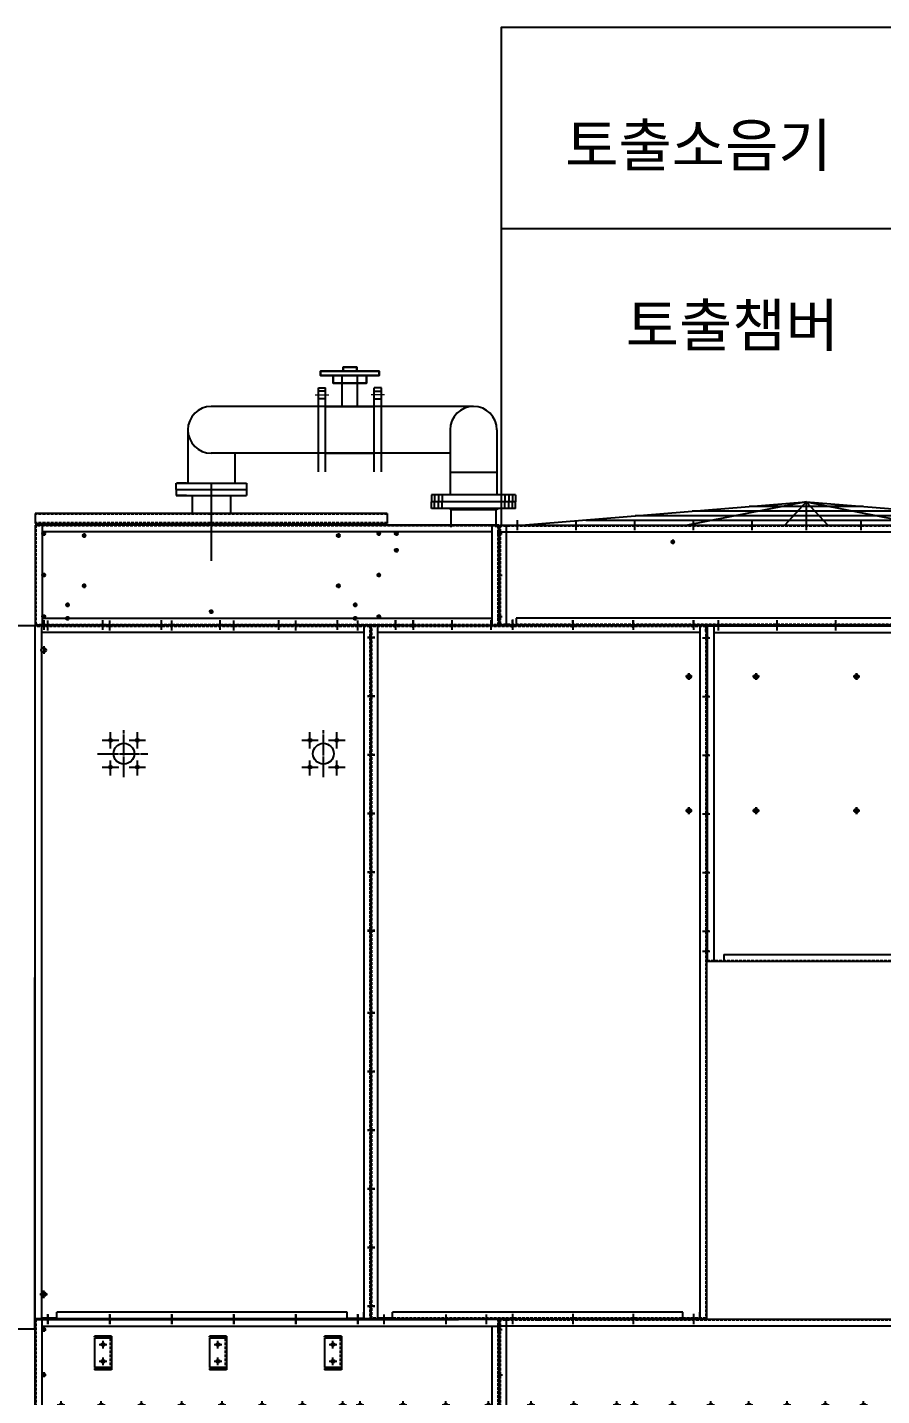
# Model space of a CAD drawing. Header units: millimetres. Extents: x 2760 to 22374, y 2628 to 16497.
# Drawn here: x 6053 to 8601, y 5418 to 9501 of the extents above; entities that cross this region are included whole.
import ezdxf
from ezdxf.enums import TextEntityAlignment as Align

# ---------------------------------------------------------------- set-up
doc = ezdxf.new("R2010")
doc.units = ezdxf.units.MM
for name, pattern in [('CENTER', [65, 60, -2, 1, -2]), ('CENTER2', [1.125, 0.75, -0.125, 0.125, -0.125]), ('HIDDEN', [3, 2, -1])]:
    doc.linetypes.add(name, pattern=pattern)
doc.layers.get('DEFPOINTS').update_dxf_attribs({"color": 140})
for name, color, linetype in [('1', 1, 'Continuous'), ('2.위생-급수', 5, 'Continuous'), ('CENTER', 1, 'CENTER'), ('냉각탑_text', 3, 'Continuous'), ('숨은선', 5, 'HIDDEN')]:
    doc.layers.add(name, color=color, linetype=linetype)
doc.styles.add('돋움', font='Dotum.ttf', dxfattribs={"width": 0.8})

# ---------------------------------------------------------------- blocks, each defined once
blk = doc.blocks.new('A$C62F70F52')
at = {"color": 7}
blk.add_circle((11.4, 11.4), 4.5, dxfattribs=at)
at = {"layer": 'CENTER'}
for p, q in [((0, 11.4), (22.7, 11.4)), ((11.4, 0), (11.4, 22.7))]:
    blk.add_line(p, q, dxfattribs=at)
blk = doc.blocks.new('15 3')
at = {"color": 7}
for p, q in [((383599.6, 68368.6), (383599.6, 68038.6)), ((385429.6, 68368.6), (383599.6, 68368.6)), ((385429.6, 68348.6), (383599.6, 68348.6)), ((383619.6, 68368.6), (383619.6, 68038.6)), ((385409.6, 68038.6), (385409.6, 68368.6)), ((385429.6, 68038.6), (385429.6, 68368.6)), ((383599.6, 68058.6), (385429.6, 68058.6)), ((383599.6, 68038.6), (385429.6, 68038.6))]:
    blk.add_line(p, q, dxfattribs=at)
at = {"layer": 'CENTER'}
for p, q in [((383638.1, 68385.5), (383638.1, 68356)), ((383818.1, 68385.5), (383818.1, 68356)), ((383998.1, 68385.5), (383998.1, 68356)), ((384178.1, 68385.5), (384178.1, 68356)), ((384851.1, 68385.5), (384851.1, 68356)), ((385031.1, 68385.5), (385031.1, 68356)), ((385211.1, 68385.5), (385211.1, 68356)), ((385391.1, 68385.5), (385391.1, 68356)), ((383592.1, 68338.6), (383607.1, 68338.6)), ((385422.1, 68338.6), (385437.1, 68338.6)), ((383593.3, 68203.6), (383608.3, 68203.6)), ((385423.3, 68203.6), (385438.3, 68203.6)), ((383593.3, 68068.6), (383608.3, 68068.6)), ((385423.3, 68068.6), (385438.3, 68068.6))]:
    blk.add_line(p, q, dxfattribs=at)
at = {"layer": '숨은선', "ltscale": 4}
for p, q in [((385429.6, 68366.6), (383599.6, 68366.6)), ((383601.6, 68368.6), (383601.6, 68038.6)), ((385427.6, 68038.6), (385427.6, 68368.6)), ((383599.6, 68040.6), (385429.6, 68040.6))]:
    blk.add_line(p, q, dxfattribs=at)
at = {"color": 7}
for p in [(383682.2, 68102.2), (383810.2, 68102.2), (383938.2, 68102.2), (383990.2, 68102.2), (384104.2, 68102.2), (384218.2, 68102.2), (384332.2, 68102.2), (384446.2, 68102.2), (384560.2, 68102.2), (384674.2, 68102.2), (384788.2, 68102.2), (384902.2, 68102.2), (385016.2, 68102.2), (385068.2, 68102.2), (385196.2, 68102.2), (385324.2, 68102.2), (383938.2, 68052.2), (383990.2, 68052.2), (385016.2, 68052.2), (385068.2, 68052.2)]:
    blk.add_blockref('A$C62F70F52', p, dxfattribs=at)
blk = doc.blocks.new('A$C53C96C0B')
at = {"color": 7}
blk.add_circle((5.7, 6.7), 4.5, dxfattribs=at)
at = {"layer": 'CENTER'}
for p, q in [((11.5, 6.7), (0, 6.7)), ((0, 6.7), (11.5, 6.7)), ((5.7, 13.4), (5.7, 0))]:
    blk.add_line(p, q, dxfattribs=at)
blk = doc.blocks.new('12344')
at = {"color": 7}
for p, q in [((451297.3, 76523.3), (449914.3, 76523.3)), ((449914.3, 76523.3), (449914.3, 76225.3)), ((449934.3, 76523.3), (449934.3, 76225.3)), ((450966.3, 76523.3), (450964.3, 76523.3)), ((450966.3, 76523.3), (451297.3, 76523.3)), ((451277.3, 76225.3), (451277.3, 76523.3)), ((451297.3, 76225.3), (451297.3, 76523.3)), ((451277.3, 76503.3), (449934.3, 76503.3)), ((451014.3, 76225.3), (449914.3, 76225.3)), ((449914.3, 76225.3), (451297.3, 76225.3)), ((449934.3, 76245.3), (451277.3, 76245.3))]:
    blk.add_line(p, q, dxfattribs=at)
for centre in [(449939.3, 76498.3), (450060.3, 76492.3), (450818.3, 76492.3), (450939.3, 76498.3), (450991.3, 76498.3), (450991.3, 76448.3), (449939.3, 76374.3), (450060.3, 76342.3), (450818.3, 76342.3), (450939.3, 76374.3), (450010.3, 76285.3), (450868.3, 76285.3), (449939.3, 76250.3), (450010.3, 76245.3), (450868.3, 76245.3), (450939.3, 76250.3)]:
    blk.add_circle(centre, 4.5, dxfattribs=at)
at = {"layer": 'CENTER'}
for p, q in [((449945, 76498.3), (449933.5, 76498.3)), ((449933.5, 76498.3), (449945, 76498.3)), ((449939.3, 76505), (449939.3, 76491.6)), ((450066, 76492.3), (450054.5, 76492.3)), ((450054.5, 76492.3), (450066, 76492.3)), ((450060.3, 76499), (450060.3, 76485.6)), ((450824, 76492.3), (450812.5, 76492.3)), ((450812.5, 76492.3), (450824, 76492.3)), ((450818.3, 76499), (450818.3, 76485.6)), ((450945, 76498.3), (450933.5, 76498.3)), ((450933.5, 76498.3), (450945, 76498.3)), ((450939.3, 76505), (450939.3, 76491.6)), ((450997, 76498.3), (450985.5, 76498.3)), ((450985.5, 76498.3), (450997, 76498.3)), ((450991.3, 76505), (450991.3, 76491.6)), ((451291.8, 76498.3), (451306.8, 76498.3)), ((450997, 76448.3), (450985.5, 76448.3)), ((450985.5, 76448.3), (450997, 76448.3)), ((450991.3, 76455), (450991.3, 76441.6)), ((449945, 76374.3), (449933.5, 76374.3)), ((449933.5, 76374.3), (449945, 76374.3)), ((449939.3, 76381), (449939.3, 76367.6)), ((450060.3, 76349), (450060.3, 76335.6)), ((450818.3, 76349), (450818.3, 76335.6)), ((450945, 76374.3), (450933.5, 76374.3)), ((450933.5, 76374.3), (450945, 76374.3)), ((450939.3, 76381), (450939.3, 76367.6)), ((451291.8, 76374.3), (451306.8, 76374.3)), ((450066, 76342.3), (450054.5, 76342.3)), ((450054.5, 76342.3), (450066, 76342.3)), ((450824, 76342.3), (450812.5, 76342.3)), ((450812.5, 76342.3), (450824, 76342.3)), ((450016, 76285.3), (450004.5, 76285.3)), ((450004.5, 76285.3), (450016, 76285.3)), ((450010.3, 76292), (450010.3, 76278.6)), ((450862.5, 76285.3), (450874, 76285.3)), ((450874, 76285.3), (450862.5, 76285.3)), ((450868.3, 76292), (450868.3, 76278.6)), ((449945, 76250.3), (449933.5, 76250.3)), ((449933.5, 76250.3), (449945, 76250.3)), ((449939.3, 76257), (449939.3, 76243.6)), ((449939.3, 76240.1), (449939.3, 76210.6)), ((449939.3, 76240.1), (449939.3, 76210.6)), ((450016, 76245.3), (450004.5, 76245.3)), ((450004.5, 76245.3), (450016, 76245.3)), ((450010.3, 76252), (450010.3, 76238.6)), ((450114.3, 76240.1), (450114.3, 76210.6)), ((450114.3, 76240.1), (450114.3, 76210.6)), ((450289.3, 76240.1), (450289.3, 76210.6)), ((450289.3, 76240.1), (450289.3, 76210.6)), ((450464.3, 76240.1), (450464.3, 76210.6)), ((450464.3, 76240.1), (450464.3, 76210.6)), ((450639.3, 76240.1), (450639.3, 76210.6)), ((450639.3, 76240.1), (450639.3, 76210.6)), ((450814.3, 76240.1), (450814.3, 76210.6)), ((450814.3, 76240.1), (450814.3, 76210.6)), ((450862.5, 76245.3), (450874, 76245.3)), ((450874, 76245.3), (450862.5, 76245.3)), ((450868.3, 76252), (450868.3, 76238.6)), ((450945, 76250.3), (450933.5, 76250.3)), ((450933.5, 76250.3), (450945, 76250.3)), ((450939.3, 76257), (450939.3, 76243.6)), ((450989.3, 76240.1), (450989.3, 76210.6)), ((450989.3, 76240.1), (450989.3, 76210.6)), ((451041.3, 76240.1), (451041.3, 76210.6)), ((451157.3, 76240.1), (451157.3, 76210.6)), ((451273.3, 76240.1), (451273.3, 76210.6)), ((451291.8, 76250.3), (451306.8, 76250.3))]:
    blk.add_line(p, q, dxfattribs=at)
at = {"layer": '숨은선', "ltscale": 4}
for p, q in [((451297.3, 76521.3), (449914.3, 76521.3)), ((449916.3, 76523.3), (449916.3, 76225.3)), ((451295.3, 76225.3), (451295.3, 76523.3)), ((449914.3, 76227.3), (451297.3, 76227.3))]:
    blk.add_line(p, q, dxfattribs=at)
at = {"color": 7}
blk.add_blockref('A$C53C96C0B', (450433.5, 76258.6), dxfattribs=at)
blk = doc.blocks.new('A$C4D6D55D3')
at = {"color": 7}
blk.add_circle((5.7, 6.7), 4.5, dxfattribs=at)
at = {"layer": 'CENTER'}
for p, q in [((0, 6.7), (11.5, 6.7)), ((11.5, 6.7), (0, 6.7)), ((5.7, 13.4), (5.7, 0))]:
    blk.add_line(p, q, dxfattribs=at)
blk = doc.blocks.new('1445')
at = {"color": 7}
for p, q in [((451605.5, 76149.3), (451605.5, 76447.3)), ((451605.5, 76447.3), (453435.5, 76447.3)), ((451605.5, 76447.3), (451605.5, 76149.3)), ((451605.5, 76427.3), (453435.5, 76427.3)), ((451625.5, 76447.3), (451625.5, 76149.3)), ((453415.5, 76447.3), (453415.5, 76149.3)), ((453435.5, 76149.3), (453435.5, 76447.3)), ((453435.5, 76447.3), (453435.5, 76149.3)), ((451605.5, 76149.3), (453435.5, 76149.3)), ((451655.5, 76169.3), (451655.5, 76149.3)), ((453435.5, 76169.3), (451655.5, 76169.3))]:
    blk.add_line(p, q, dxfattribs=at)
at = {"layer": 'CENTER'}
for p, q in [((451658, 76462), (451658, 76432.5)), ((451833, 76462), (451833, 76432.5)), ((452008, 76462), (452008, 76432.5)), ((452183, 76462), (452183, 76432.5)), ((452358, 76462), (452358, 76432.5)), ((452520.5, 76462), (452520.5, 76432.5)), ((452683, 76462), (452683, 76432.5)), ((452683, 76462), (452683, 76432.5)), ((452858, 76462), (452858, 76432.5)), ((453033, 76462), (453033, 76432.5)), ((453208, 76462), (453208, 76432.5)), ((453383, 76462), (453383, 76432.5)), ((451598, 76422.3), (451613, 76422.3)), ((453443, 76422.3), (453428, 76422.3)), ((451598, 76298.3), (451613, 76298.3)), ((453443, 76298.3), (453428, 76298.3)), ((451598, 76174.3), (451613, 76174.3)), ((451644, 76166), (451644, 76136.5)), ((451644, 76166), (451644, 76136.5)), ((451644, 76164), (451644, 76134.5)), ((451644, 76164), (451644, 76134.5)), ((451644, 76164), (451644, 76134.5)), ((451644, 76164), (451644, 76134.5)), ((451644, 76164), (451644, 76134.5)), ((451644, 76164), (451644, 76134.5)), ((451824, 76164), (451824, 76134.5)), ((452004, 76164), (452004, 76134.5)), ((452184, 76164), (452184, 76134.5)), ((452258, 76164), (452258, 76134.5)), ((452433, 76164), (452433, 76134.5)), ((452608, 76164), (452608, 76134.5)), ((452783, 76164), (452783, 76134.5)), ((452857, 76164), (452857, 76134.5)), ((453037, 76164), (453037, 76134.5)), ((453217, 76164), (453217, 76134.5)), ((453397, 76164), (453397, 76134.5)), ((453443, 76174.3), (453428, 76174.3))]:
    blk.add_line(p, q, dxfattribs=at)
at = {"layer": '숨은선', "ltscale": 4}
for p, q in [((451605.5, 76445.3), (453435.5, 76445.3)), ((451607.5, 76447.3), (451607.5, 76149.3)), ((453433.5, 76447.3), (453433.5, 76149.3)), ((451605.5, 76151.3), (453435.5, 76151.3))]:
    blk.add_line(p, q, dxfattribs=at)
at = {"color": 7}
for p in [(452116.8, 76390.6), (452912.8, 76390.6)]:
    blk.add_blockref('A$C4D6D55D3', p, dxfattribs=at)
blk = doc.blocks.new('A$C6B200768')
for p, q in [((0, 96.8), (0, 100)), ((50, 100), (0, 100)), ((46.8, 96.8), (0, 96.8)), ((0, 93.6), (0, 6.4)), ((50, 93.6), (0, 93.6)), ((46.8, 93.6), (46.8, 96.8)), ((50, 100), (50, 0)), ((50, 6.4), (0, 6.4)), ((0, 3.2), (0, 0)), ((46.8, 3.2), (0, 3.2)), ((46.8, 6.4), (46.8, 3.2)), ((50, 0), (0, 0))]:
    blk.add_line(p, q)
for centre in [(25, 75), (25, 25)]:
    blk.add_circle(centre, 3)
at = {"layer": 'CENTER'}
for p, q in [((19.3, 75), (30.7, 75)), ((25, 69.3), (25, 80.7)), ((25, 80.7), (25, 69.3)), ((19.3, 25), (30.7, 25)), ((25, 30.7), (25, 19.3)), ((25, 19.3), (25, 30.7))]:
    blk.add_line(p, q, dxfattribs=at)
at = {"layer": '숨은선', "ltscale": 4}
blk.add_line((46.8, 93.6), (46.8, 6.4), dxfattribs=at)
blk = doc.blocks.new('A$C689E714F')
at = {"layer": 'CENTER'}
blk.add_line((0, 29.5), (0, 0), dxfattribs=at)
blk = doc.blocks.new('A$C0D98618E')
for p, q in [((0, 0), (0, 330)), ((0, 0), (0, 330)), ((0, 330), (0, 0)), ((0, 0), (0, 330)), ((0, 0), (0, 330)), ((0, 330), (0, 0)), ((0, 330), (1262, 330)), ((20, 330), (20, 0)), ((20, 330), (20, 0)), ((20, 310), (1383, 310)), ((1363, 0), (1363, 310)), ((1333, 0), (0, 0)), ((1333, 0), (0, 0)), ((0, 0), (1333, 0)), ((1333, 20), (50, 20)), ((52, 0), (102, 0)), ((52, 0), (102, 0)), ((52, 0), (102, 0)), ((179, 20), (204.5, 20)), ((229.5, 20), (254.5, 20)), ((279.5, 20), (304.5, 20)), ((942, 0), (892, 0)), ((944, 0), (994, 0))]:
    blk.add_line(p, q)
at = {"color": 7}
for p, q in [((1383, 330), (0, 330)), ((0, 330), (0, 0)), ((1383, 330), (1383, 0)), ((1383, 0), (1383, 330)), ((0, 0), (50, 0)), ((50, 0), (50, 20)), ((1333, 0), (1333, 20)), ((1383, 0), (1333, 0))]:
    blk.add_line(p, q, dxfattribs=at)
for centre, radius in [((25, 300), 4.5), ((25, 165), 4.5), ((25, 30), 4.5), ((167, 30), 9), ((217, 30), 9), ((267, 30), 9), ((317, 30), 9)]:
    blk.add_circle(centre, radius)
at = {"layer": 'CENTER'}
for p, q in [((17.5, 300), (32.5, 300)), ((17.5, 300), (32.5, 300)), ((25, 307.5), (25, 292.5)), ((25, 307.5), (25, 292.5)), ((17.5, 165), (32.5, 165)), ((17.5, 165), (32.5, 165)), ((25, 172.5), (25, 157.5)), ((25, 172.5), (25, 157.5)), ((17.5, 30), (32.5, 30)), ((17.5, 30), (32.5, 30)), ((25, 37.5), (25, 22.5)), ((25, 37.5), (25, 22.5)), ((177, 30), (157, 30)), ((167, 40), (167, 20)), ((227, 30), (207, 30)), ((217, 40), (217, 20)), ((277, 30), (257, 30)), ((267, 40), (267, 20)), ((327, 30), (307, 30)), ((317, 40), (317, 20))]:
    blk.add_line(p, q, dxfattribs=at)
at = {"layer": '숨은선', "ltscale": 4}
for p, q in [((2, 330), (2, 2)), ((2, 330), (2, 2)), ((1381, 0), (1381, 330)), ((1248, 2), (0, 2)), ((1248, 2), (0, 2))]:
    blk.add_line(p, q, dxfattribs=at)
at = {"color": 7}
for name, p in [('A$C689E714F', (37.5, 315.4)), ('A$C689E714F', (222.5, 315.4)), ('A$C689E714F', (407.5, 315.4)), ('A$C689E714F', (592.5, 315.4)), ('A$C689E714F', (777.5, 315.4)), ('A$C689E714F', (962.5, 315.4)), ('A$C689E714F', (1039.5, 315.4)), ('A$C689E714F', (1224.5, 315.4)), ('A$C689E714F', (1345.5, 315.4)), ('A$C62F70F52', (190.6, 243.6)), ('A$C62F70F52', (533.6, 243.6)), ('A$C62F70F52', (876.6, 243.6)), ('A$C62F70F52', (190.6, 193.6)), ('A$C62F70F52', (533.6, 193.6)), ('A$C62F70F52', (876.6, 193.6)), ('A$C62F70F52', (65.6, 63.6)), ('A$C62F70F52', (185.6, 63.6)), ('A$C62F70F52', (305.6, 63.6)), ('A$C62F70F52', (425.6, 63.6)), ('A$C62F70F52', (545.6, 63.6)), ('A$C62F70F52', (665.6, 63.6)), ('A$C62F70F52', (785.6, 63.6)), ('A$C62F70F52', (905.6, 63.6)), ('A$C62F70F52', (957.6, 63.6)), ('A$C62F70F52', (1085.6, 63.6)), ('A$C62F70F52', (1213.6, 63.6)), ('A$C62F70F52', (1340.6, 63.6)), ('A$C62F70F52', (65.6, 13.6)), ('A$C62F70F52', (905.6, 13.6)), ('A$C62F70F52', (957.6, 13.6))]:
    blk.add_blockref(name, p, dxfattribs=at)
blk = doc.blocks.new('A$C0A49067A')
for p, q in [((5, 1001), (5, 0)), ((5, 1001), (597, 1001)), ((25, 1001), (25, 0)), ((25, 981), (577, 981)), ((577, 1001), (577, 0)), ((597, 1001), (597, 0)), ((55, 20), (55, 0)), ((55, 20), (577, 20)), ((5, 0), (597, 0))]:
    blk.add_line(p, q)
for centre in [(151, 849), (151, 849), (151, 849), (151, 849), (451, 849), (451, 849), (451, 849), (451, 849), (151, 449), (151, 449), (151, 449), (151, 449), (451, 449), (451, 449), (451, 449), (451, 449)]:
    blk.add_circle(centre, 6)
at = {"layer": 'CENTER'}
for p, q in [((38.5, 1015.8), (38.5, 986.2)), ((213.5, 1015.8), (213.5, 986.2)), ((388.5, 1015.8), (388.5, 986.2)), ((563.5, 1015.8), (563.5, 986.2)), ((10, 964.5), (0, 964.5)), ((592, 964.5), (602, 964.5)), ((151, 839), (151, 859)), ((151, 859), (151, 839)), ((151, 859), (151, 839)), ((151, 859), (151, 839)), ((451, 839), (451, 859)), ((451, 859), (451, 839)), ((451, 859), (451, 839)), ((451, 859), (451, 839)), ((161, 849), (141, 849)), ((161, 849), (141, 849)), ((161, 849), (141, 849)), ((161, 849), (141, 849)), ((461, 849), (441, 849)), ((461, 849), (441, 849)), ((461, 849), (441, 849)), ((461, 849), (441, 849)), ((10, 789.5), (0, 789.5)), ((592, 789.5), (602, 789.5)), ((10, 614.5), (0, 614.5)), ((592, 614.5), (602, 614.5)), ((151, 439), (151, 459)), ((151, 459), (151, 439)), ((151, 459), (151, 439)), ((151, 459), (151, 439)), ((451, 439), (451, 459)), ((451, 459), (451, 439)), ((451, 459), (451, 439)), ((451, 459), (451, 439)), ((10, 439.5), (0, 439.5)), ((161, 449), (141, 449)), ((161, 449), (141, 449)), ((161, 449), (141, 449)), ((161, 449), (141, 449)), ((461, 449), (441, 449)), ((461, 449), (441, 449)), ((461, 449), (441, 449)), ((461, 449), (441, 449)), ((592, 439.5), (602, 439.5)), ((10, 264.5), (0, 264.5)), ((592, 264.5), (602, 264.5)), ((10, 89.5), (0, 89.5)), ((592, 89.5), (602, 89.5)), ((10, 29.5), (0, 29.5)), ((592, 29.5), (602, 29.5))]:
    blk.add_line(p, q, dxfattribs=at)
at = {"layer": '숨은선', "ltscale": 4}
for p, q in [((595, 1001), (595, 0)), ((5, 2), (597, 2))]:
    blk.add_line(p, q, dxfattribs=at)
blk = doc.blocks.new('A$C036B6841')
at = {"color": 3}
for p, q in [((0, 0), (650, 53.1)), ((650, 53.1), (379, 0)), ((910, 31.8), (390, 31.8)), ((780, 42.4), (520, 42.4)), ((650, 53.1), (601.1, 0)), ((650, 53.1), (1300, 0)), ((650, 53.1), (698.9, 0)), ((650, 53.1), (921, 0)), ((1153, 10.6), (147, 10.6)), ((1040, 21.2), (260, 21.2))]:
    blk.add_line(p, q, dxfattribs=at)
at = {"layer": 'DEFPOINTS'}
blk.add_line((650, 53.1), (650, 0), dxfattribs=at)

msp = doc.modelspace()

# ---------------------------------------------------------------- linework, layer by layer
at = {"color": 2}
for p, q in [((6991.946, 8369.812), (6991.946, 8462.004)), ((7037.419, 8462.004), (6991.946, 8462.004)), ((6991.946, 8369.812), (6991.946, 8462.004)), ((7037.419, 8462.004), (6991.946, 8462.004)), ((6991.946, 8462.004), (7037.419, 8462.004)), ((6991.946, 8369.812), (6991.946, 8462.004)), ((6991.946, 8462.004), (7037.419, 8462.004)), ((6991.946, 8369.812), (6991.946, 8462.004)), ((7037.419, 8369.812), (7037.419, 8462.004)), ((7037.419, 8369.812), (7037.419, 8462.004)), ((7037.419, 8369.812), (7037.419, 8462.004)), ((7037.419, 8369.812), (7037.419, 8462.004))]:
    msp.add_line(p, q, dxfattribs=at)
at = {"color": 2, "ltscale": 30}
for p, q in [((6920.635, 8424.912), (6942.063, 8424.912)), ((6920.635, 8424.912), (6942.063, 8424.912)), ((6920.635, 8174.912), (6920.635, 8424.912)), ((6920.635, 8174.912), (6920.635, 8424.912)), ((6920.635, 8424.912), (6942.063, 8424.912)), ((6920.635, 8174.912), (6920.635, 8424.912)), ((6920.635, 8174.912), (6920.635, 8424.912)), ((6920.635, 8424.912), (6942.063, 8424.912)), ((6942.063, 8415.388), (6920.635, 8415.388)), ((6942.063, 8415.388), (6920.635, 8415.388)), ((6942.063, 8415.388), (6920.635, 8415.388)), ((6942.063, 8415.388), (6920.635, 8415.388)), ((6942.063, 8174.912), (6942.063, 8424.912)), ((6942.063, 8174.912), (6942.063, 8424.912)), ((7108.73, 8424.912), (7087.301, 8424.912)), ((7108.73, 8424.912), (7087.301, 8424.912)), ((7087.301, 8174.912), (7087.301, 8424.912)), ((7108.73, 8424.912), (7087.301, 8424.912)), ((7087.301, 8174.912), (7087.301, 8424.912)), ((7108.73, 8424.912), (7087.301, 8424.912)), ((7087.301, 8415.388), (7108.73, 8415.388)), ((7087.301, 8415.388), (7108.73, 8415.388)), ((7087.301, 8415.388), (7108.73, 8415.388)), ((7087.301, 8415.388), (7108.73, 8415.388)), ((7108.73, 8174.912), (7108.73, 8424.912)), ((7108.73, 8174.912), (7108.73, 8424.912)), ((7108.73, 8174.912), (7108.73, 8424.912)), ((7108.73, 8174.912), (7108.73, 8424.912)), ((6942.063, 8392.769), (6920.635, 8392.769)), ((6942.063, 8392.769), (6920.635, 8392.769)), ((6942.063, 8392.769), (6920.635, 8392.769)), ((6942.063, 8392.769), (6920.635, 8392.769)), ((7087.301, 8392.769), (7108.73, 8392.769)), ((7087.301, 8392.769), (7108.73, 8392.769)), ((7087.301, 8392.769), (7108.73, 8392.769)), ((7087.301, 8392.769), (7108.73, 8392.769))]:
    msp.add_line(p, q, dxfattribs=at)
at = {"color": 7}
for p, q in [((7071.502, 8369.812), (6601.145, 8369.812)), ((7383.521, 8369.812), (6818.821, 8369.812)), ((7087.301, 8369.812), (6942.063, 8369.812)), ((6942.063, 8369.812), (7087.301, 8369.812)), ((6531.245, 8299.912), (6531.245, 8140.454)), ((7313.621, 8299.912), (7313.621, 8105.689)), ((7453.421, 8299.912), (7453.421, 8105.689)), ((7071.502, 8230.012), (6601.145, 8230.012)), ((6671.045, 8230.012), (6671.045, 8140.454)), ((7313.621, 8230.012), (6818.821, 8230.012)), ((7087.301, 8230.012), (6942.063, 8230.012)), ((6942.063, 8230.012), (7087.301, 8230.012)), ((7453.421, 8172.912), (7313.621, 8172.912)), ((6496.145, 8140.454), (6706.145, 8140.454)), ((6496.145, 8122.454), (6496.145, 8140.454)), ((6527.502, 8140.454), (6499.789, 8140.454)), ((6496.145, 8122.454), (6706.145, 8122.454)), ((6496.145, 8122.454), (6496.145, 8104.454)), ((6496.145, 8122.454), (6706.145, 8122.454)), ((6496.145, 8104.454), (6706.145, 8104.454)), ((6527.502, 8104.454), (6499.789, 8104.454)), ((6543.995, 8104.454), (6543.995, 8050.454)), ((6658.295, 8104.454), (6658.295, 8050.454)), ((6706.145, 8122.454), (6706.145, 8104.454)), ((6076.145, 8020.454), (7126.145, 8020.454))]:
    msp.add_line(p, q, dxfattribs=at)
at = {"color": 5, "linetype": 'CENTER2', "lineweight": 9, "ltscale": 2}
for p, q in [((6911.111, 8404.079), (6951.587, 8404.079)), ((6911.111, 8404.079), (6951.587, 8404.079)), ((6911.111, 8404.079), (6951.587, 8404.079)), ((6911.111, 8404.079), (6951.587, 8404.079)), ((7118.254, 8404.079), (7077.778, 8404.079)), ((7118.254, 8404.079), (7077.778, 8404.079)), ((7118.254, 8404.079), (7077.778, 8404.079)), ((7118.254, 8404.079), (7077.778, 8404.079))]:
    msp.add_line(p, q, dxfattribs=at)
for p, q in [((6706.145, 8140.454), (6706.145, 8122.454)), ((7126.145, 8050.454), (6076.145, 8050.454)), ((6076.145, 8050.454), (6076.145, 8020.454)), ((7126.145, 8050.454), (7126.145, 8020.454)), ((6076.145, 5647.689), (6076.145, 7715.689)), ((7076.145, 7715.689), (6076.145, 7715.689)), ((6096.145, 5647.689), (6096.145, 7715.689)), ((7056.145, 7695.689), (6096.145, 7695.689)), ((7056.145, 7715.689), (7056.145, 5647.689)), ((7076.145, 7715.689), (7076.145, 5647.689)), ((7078.145, 5647.689), (7078.145, 7715.689)), ((8078.145, 7715.689), (7078.145, 7715.689)), ((7078.145, 5647.689), (7078.145, 7715.689)), ((8078.145, 7715.689), (7078.145, 7715.689)), ((7098.145, 5647.689), (7098.145, 7715.689)), ((7098.145, 5647.689), (7098.145, 7715.689)), ((8058.145, 7695.689), (7098.145, 7695.689)), ((8058.145, 7695.689), (7098.145, 7695.689)), ((8058.145, 7715.689), (8058.145, 5647.689)), ((8058.145, 7715.689), (8058.145, 5647.689)), ((8078.145, 7715.689), (8078.145, 5647.689)), ((8078.145, 7715.689), (8078.145, 5647.689)), ((8078.145, 7695.96), (8078.145, 7715.689)), ((7076.145, 5647.689), (6076.145, 5647.689)), ((6096.145, 5649.689), (6096.145, 5667.689)), ((6140.178, 5649.689), (6096.145, 5649.689)), ((7006.145, 5667.689), (6140.178, 5667.689)), ((6140.178, 5649.689), (6140.178, 5667.689)), ((7006.145, 5649.689), (7006.145, 5667.689)), ((7006.145, 5649.689), (7056.145, 5649.689)), ((7056.145, 5649.689), (7056.145, 5667.689)), ((8078.145, 5647.689), (7078.145, 5647.689)), ((8078.145, 5647.689), (7078.145, 5647.689)), ((7098.145, 5649.689), (7098.145, 5666.189)), ((7098.145, 5649.689), (7098.145, 5666.189)), ((7142.178, 5649.689), (7098.145, 5649.689)), ((7142.178, 5649.689), (7098.145, 5649.689)), ((8008.145, 5667.689), (7142.178, 5667.689)), ((7142.178, 5649.689), (7142.178, 5667.689)), ((8008.145, 5667.689), (7142.178, 5667.689)), ((7142.178, 5649.689), (7142.178, 5667.689)), ((7586.359, 5643.089), (7568.359, 5643.089)), ((8008.145, 5649.689), (8008.145, 5667.689)), ((8008.145, 5649.689), (8008.145, 5667.689)), ((8008.145, 5649.689), (8058.145, 5649.689)), ((8008.145, 5649.689), (8058.145, 5649.689)), ((8058.145, 5649.689), (8058.145, 5667.689)), ((8058.145, 5649.689), (8058.145, 5667.689))]:
    msp.add_line(p, q)
at = {"ltscale": 0.5}
for p, q in [((7258.521, 8105.689), (7258.521, 8085.689)), ((7508.521, 8105.689), (7258.521, 8105.689)), ((7258.521, 8105.689), (7258.521, 8085.689)), ((7258.521, 8065.689), (7258.521, 8085.689)), ((7508.521, 8085.689), (7258.521, 8085.689)), ((7258.521, 8065.689), (7258.521, 8085.689)), ((7508.521, 8085.689), (7258.521, 8085.689)), ((7267.021, 8105.689), (7267.021, 8085.689)), ((7267.021, 8105.689), (7267.021, 8085.689)), ((7267.021, 8065.689), (7267.021, 8085.689)), ((7267.021, 8065.689), (7267.021, 8085.689)), ((7290.021, 8105.689), (7290.021, 8085.689)), ((7290.021, 8105.689), (7290.021, 8085.689)), ((7290.021, 8065.689), (7290.021, 8085.689)), ((7290.021, 8065.689), (7290.021, 8085.689)), ((7477.021, 8105.689), (7477.021, 8085.689)), ((7477.021, 8105.689), (7477.021, 8085.689)), ((7477.021, 8065.689), (7477.021, 8085.689)), ((7477.021, 8065.689), (7477.021, 8085.689)), ((7500.021, 8105.689), (7500.021, 8085.689)), ((7500.021, 8065.689), (7500.021, 8085.689)), ((7508.521, 8105.689), (7508.521, 8085.689)), ((7508.521, 8065.689), (7508.521, 8085.689)), ((7508.521, 8065.689), (7258.521, 8065.689)), ((7316.431, 8062.689), (7310.28, 8065.689)), ((7316.431, 8062.689), (7310.28, 8065.689)), ((7316.431, 8062.689), (7310.28, 8065.689)), ((7316.431, 8062.689), (7310.28, 8065.689)), ((7316.431, 8062.689), (7450.611, 8062.689)), ((7316.431, 8062.689), (7450.611, 8062.689)), ((7316.431, 8009.975), (7316.431, 8062.689)), ((7450.611, 8062.689), (7316.431, 8062.689)), ((7450.611, 8062.689), (7316.431, 8062.689)), ((7450.611, 8062.689), (7456.762, 8065.689)), ((7450.611, 8062.689), (7456.762, 8065.689)), ((7450.611, 8062.689), (7456.762, 8065.689)), ((7450.611, 8062.689), (7456.762, 8065.689)), ((7450.611, 8009.975), (7450.611, 8062.689))]:
    msp.add_line(p, q, dxfattribs=at)
at = {"color": 1, "linetype": 'CENTER', "ltscale": 100}
for p, q in [((7278.521, 8105.689), (7278.521, 8085.689)), ((7278.521, 8105.689), (7278.521, 8085.689)), ((7278.521, 8065.689), (7278.521, 8085.689)), ((7278.521, 8065.689), (7278.521, 8085.689)), ((7488.521, 8105.689), (7488.521, 8085.689)), ((7488.521, 8105.689), (7488.521, 8085.689)), ((7488.521, 8065.689), (7488.521, 8085.689)), ((7488.521, 8065.689), (7488.521, 8085.689))]:
    msp.add_line(p, q, dxfattribs=at)
at = {"color": 2}
for points in [[(6927.339, 8462.004), (7102.026, 8462.004), (7102.026, 8475.078), (6927.339, 8475.078)], [(7102.026, 8462.004), (6927.339, 8462.004), (6927.339, 8475.078), (7102.026, 8475.078)], [(6965.247, 8462.004), (7064.117, 8462.004), (7064.117, 8439.052), (6965.247, 8439.052)], [(7064.117, 8462.004), (6965.247, 8462.004), (6965.247, 8439.052), (7064.117, 8439.052)], [(7035.136, 8475.078), (6994.229, 8475.078), (6994.229, 8486.862), (7035.136, 8486.862)], [(6994.229, 8475.078), (7035.136, 8475.078), (7035.136, 8486.862), (6994.229, 8486.862)]]:
    msp.add_lwpolyline(points, close=True, dxfattribs=at)
at = {"color": 7}
for centre, radius in [((6101.145, 7642.689), 7), ((6340.591, 7333.735), 31), ((6935.591, 7333.735), 31), ((6101.145, 5720.689), 7)]:
    msp.add_circle(centre, radius, dxfattribs=at)
for centre, radius in [((8026.145, 7563.689), 6), ((8026.145, 7563.689), 6), ((8026.145, 7563.689), 6), ((8026.145, 7563.689), 6), ((8026.145, 7563.689), 6), ((8026.145, 7563.689), 6), ((8026.145, 7563.689), 6), ((8026.145, 7563.689), 6), ((6300.591, 7373.735), 4.5), ((6380.591, 7373.735), 4.5), ((6895.591, 7373.735), 4.5), ((6975.591, 7373.735), 4.5), ((6300.591, 7293.735), 4.5), ((6380.591, 7293.735), 4.5), ((6895.591, 7293.735), 4.5), ((6975.591, 7293.735), 4.5), ((8026.145, 7163.689), 6), ((8026.145, 7163.689), 6), ((8026.145, 7163.689), 6), ((8026.145, 7163.689), 6), ((8026.145, 7163.689), 6), ((8026.145, 7163.689), 6), ((8026.145, 7163.689), 6), ((8026.145, 7163.689), 6)]:
    msp.add_circle(centre, radius)
for centre, start, end in [((6601.145, 8299.912), 90, 270), ((7383.521, 8299.912), 0, 180)]:
    msp.add_arc(centre, 69.9, start, end, dxfattribs=at)
at = {"layer": '1'}
for p, q in [((6601.145, 8137.064), (6601.145, 7909.492)), ((7592.579, 5625.589), (7562.138, 5625.589))]:
    msp.add_line(p, q, dxfattribs=at)
at = {"layer": '2.위생-급수', "color": 4}
for points in [[(7466.145, 8900.929), (9286.145, 8900.929), (9286.145, 9500.929), (7466.145, 9500.929)], [(6076.145, 7715.689), (5776.145, 7715.689), (5774.872, 5617.716), (6074.872, 5617.716)]]:
    msp.add_lwpolyline(points, close=True, dxfattribs=at)
msp.add_lwpolyline([(7466.145, 8915.689), (7466.145, 8015.689), (9286.145, 8015.689), (9286.145, 8915.689)], dxfattribs=at)
at = {"layer": 'CENTER'}
for p, q in [((6113.645, 7701.705), (6113.645, 7731.225)), ((6298.645, 7701.705), (6298.645, 7731.225)), ((6483.645, 7701.705), (6483.645, 7731.225)), ((6668.645, 7701.705), (6668.645, 7731.225)), ((6853.645, 7701.705), (6853.645, 7731.225)), ((7038.645, 7701.705), (7038.645, 7731.225)), ((7151.145, 7709.71), (7151.145, 7732.21)), ((7203.145, 7709.71), (7203.145, 7732.21)), ((7499.645, 7709.71), (7499.645, 7732.21)), ((7679.645, 7709.71), (7679.645, 7732.21)), ((7859.645, 7709.71), (7859.645, 7732.21)), ((8039.645, 7709.71), (8039.645, 7732.21)), ((7089.386, 7680.689), (7067.452, 7680.689)), ((7089.386, 7679.189), (7067.452, 7679.189)), ((8066.904, 7679.189), (8088.839, 7679.189)), ((6101.145, 7654.064), (6101.145, 7631.314)), ((8036.145, 7563.689), (8016.145, 7563.689)), ((8036.145, 7563.689), (8016.145, 7563.689)), ((8036.145, 7563.689), (8016.145, 7563.689)), ((8036.145, 7563.689), (8016.145, 7563.689)), ((8036.145, 7563.689), (8016.145, 7563.689)), ((8036.145, 7563.689), (8016.145, 7563.689)), ((8036.145, 7563.689), (8016.145, 7563.689)), ((8036.145, 7563.689), (8016.145, 7563.689)), ((8026.145, 7553.689), (8026.145, 7573.689)), ((8026.145, 7573.689), (8026.145, 7553.689)), ((8026.145, 7573.689), (8026.145, 7553.689)), ((8026.145, 7573.689), (8026.145, 7553.689)), ((8026.145, 7553.689), (8026.145, 7573.689)), ((8026.145, 7573.689), (8026.145, 7553.689)), ((8026.145, 7573.689), (8026.145, 7553.689)), ((8026.145, 7573.689), (8026.145, 7553.689)), ((7089.386, 7505.689), (7067.452, 7505.689)), ((7089.386, 7504.189), (7067.452, 7504.189)), ((8066.904, 7504.189), (8088.839, 7504.189)), ((6300.591, 7349.235), (6300.591, 7398.235)), ((6340.591, 7263.735), (6340.591, 7403.735)), ((6380.591, 7349.235), (6380.591, 7398.235)), ((6895.591, 7349.235), (6895.591, 7398.235)), ((6935.591, 7263.735), (6935.591, 7403.735)), ((6975.591, 7349.235), (6975.591, 7398.235)), ((6276.091, 7373.735), (6325.091, 7373.735)), ((6356.091, 7373.735), (6405.091, 7373.735)), ((6871.091, 7373.735), (6920.091, 7373.735)), ((6951.091, 7373.735), (7000.091, 7373.735)), ((6262.177, 7333.735), (6412.177, 7333.735)), ((6300.591, 7268.735), (6300.591, 7313.235)), ((6380.591, 7268.735), (6380.591, 7313.235)), ((6895.591, 7268.735), (6895.591, 7313.235)), ((6975.591, 7268.735), (6975.591, 7313.235)), ((7089.386, 7330.689), (7067.452, 7330.689)), ((7089.386, 7329.189), (7067.452, 7329.189)), ((8066.904, 7329.189), (8088.839, 7329.189)), ((6276.091, 7293.735), (6325.091, 7293.735)), ((6356.091, 7293.735), (6405.091, 7293.735)), ((6871.091, 7293.735), (6920.091, 7293.735)), ((6951.091, 7293.735), (7000.091, 7293.735)), ((7089.386, 7155.689), (7067.452, 7155.689)), ((7089.386, 7154.189), (7067.452, 7154.189)), ((8036.145, 7163.689), (8016.145, 7163.689)), ((8036.145, 7163.689), (8016.145, 7163.689)), ((8036.145, 7163.689), (8016.145, 7163.689)), ((8036.145, 7163.689), (8016.145, 7163.689)), ((8036.145, 7163.689), (8016.145, 7163.689)), ((8036.145, 7163.689), (8016.145, 7163.689)), ((8036.145, 7163.689), (8016.145, 7163.689)), ((8036.145, 7163.689), (8016.145, 7163.689)), ((8026.145, 7153.689), (8026.145, 7173.689)), ((8026.145, 7173.689), (8026.145, 7153.689)), ((8026.145, 7173.689), (8026.145, 7153.689)), ((8026.145, 7173.689), (8026.145, 7153.689)), ((8026.145, 7153.689), (8026.145, 7173.689)), ((8026.145, 7173.689), (8026.145, 7153.689)), ((8026.145, 7173.689), (8026.145, 7153.689)), ((8026.145, 7173.689), (8026.145, 7153.689)), ((8066.904, 7154.189), (8088.839, 7154.189)), ((7089.386, 6980.689), (7067.452, 6980.689)), ((7089.386, 6979.189), (7067.452, 6979.189)), ((8066.904, 6979.189), (8088.839, 6979.189)), ((7089.386, 6805.689), (7067.452, 6805.689)), ((7089.386, 6804.189), (7067.452, 6804.189)), ((8066.904, 6804.189), (8088.839, 6804.189)), ((8066.904, 6744.189), (8088.839, 6744.189)), ((7089.386, 6560.689), (7067.452, 6560.689)), ((7089.386, 6559.189), (7067.452, 6559.189)), ((7089.386, 6385.689), (7067.452, 6385.689)), ((7089.386, 6384.189), (7067.452, 6384.189)), ((7089.386, 6210.689), (7067.452, 6210.689)), ((7089.386, 6209.189), (7067.452, 6209.189)), ((7089.386, 6035.689), (7067.452, 6035.689)), ((7089.386, 6034.189), (7067.452, 6034.189)), ((7089.386, 5860.689), (7067.452, 5860.689)), ((7089.386, 5859.189), (7067.452, 5859.189)), ((6089.77, 5720.689), (6112.52, 5720.689)), ((6101.145, 5709.314), (6101.145, 5732.064)), ((7089.386, 5685.689), (7067.452, 5685.689)), ((7089.386, 5684.189), (7067.452, 5684.189)), ((6113.645, 5631.705), (6113.645, 5661.225)), ((6298.645, 5631.705), (6298.645, 5661.225)), ((6483.645, 5631.705), (6483.645, 5661.225)), ((6668.645, 5631.705), (6668.645, 5661.225)), ((6853.645, 5631.705), (6853.645, 5661.225)), ((7038.645, 5631.705), (7038.645, 5661.225)), ((7115.645, 5653.668), (7115.645, 5631.168)), ((7499.645, 5653.668), (7499.645, 5631.168)), ((7679.645, 5653.668), (7679.645, 5631.168)), ((7859.645, 5653.668), (7859.645, 5631.168)), ((8039.645, 5653.668), (8039.645, 5631.168))]:
    msp.add_line(p, q, dxfattribs=at)
at = {"layer": '숨은선', "ltscale": 4}
for p, q in [((7126.145, 8048.454), (6076.145, 8048.454)), ((7126.145, 8022.454), (6076.145, 8022.454)), ((7074.145, 7713.689), (6078.145, 7713.689)), ((7074.145, 7715.689), (7074.145, 5647.689)), ((7080.145, 5647.689), (7080.145, 7715.689)), ((7080.145, 5647.689), (7080.145, 7715.689)), ((8076.145, 7713.689), (7080.145, 7713.689)), ((8076.145, 7713.689), (7080.145, 7713.689)), ((8076.145, 7715.689), (8076.145, 5647.689)), ((8076.145, 7715.689), (8076.145, 5647.689)), ((8076.145, 7697.96), (8076.145, 7715.689)), ((8076.145, 5649.689), (7080.145, 5649.689)), ((8076.145, 5649.689), (7080.145, 5649.689))]:
    msp.add_line(p, q, dxfattribs=at)

# ---------------------------------------------------------------- block references
at = {"xscale": 1.307692307692307, "yscale": 1.307692307692307, "zscale": 1.307692307692307}
msp.add_blockref('A$C036B6841', (7526.145, 8015.689), dxfattribs=at)
for name, p in [('12344', (-443838.109, -68507.645)), ('1445', (-444144.358, -68431.586)), ('A$C0A49067A', (8075.145, 6714.689)), ('A$C0D98618E', (6076.145, 5315.689)), ('15 3', (-376138.477, -62722.865))]:
    msp.add_blockref(name, p)
at = {"color": 7}
for p in [(6253.145, 5495.689), (6596.145, 5495.689), (6939.145, 5495.689)]:
    msp.add_blockref('A$C6B200768', p, dxfattribs=at)

# ---------------------------------------------------------------- texts
at = {"layer": '냉각탑_text', "style": '돋움'}
for s, p in [('토출소음기', (8451.66, 9149.353)), ('토출챔버', (8473.306, 8612.264))]:
    msp.add_text(s, height=126.6921, dxfattribs=at).set_placement(p, align=Align.MIDDLE_RIGHT)

doc.saveas('drawing.dxf')
